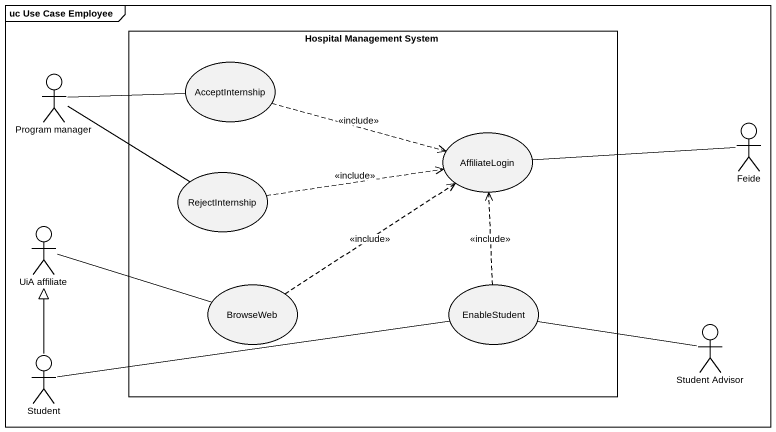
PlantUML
@startuml
mainframe uc Use Case Employee
rectangle "Hospital Management System" as Hospital_Management_System {
  usecase AcceptInternship
  usecase AffiliateLogin
  usecase RejectInternship
  usecase BrowseWeb
  usecase EnableStudent
}
actor "Program manager" as Program_manager
actor Feide
actor "UiA affiliate" as UiA_affiliate
actor "Student Advisor" as Student_Advisor
actor Student
Program_manager -right- AcceptInternship
Program_manager -right- RejectInternship
AcceptInternship .right.> AffiliateLogin : <<include>>
AffiliateLogin -right- Feide
RejectInternship .right.> AffiliateLogin : <<include>>
UiA_affiliate -right- BrowseWeb
BrowseWeb .up.> AffiliateLogin : <<include>>
EnableStudent .up.> AffiliateLogin : <<include>>
Student_Advisor -left- EnableStudent
Student -up-|> UiA_affiliate
Student -right- EnableStudent
@enduml
